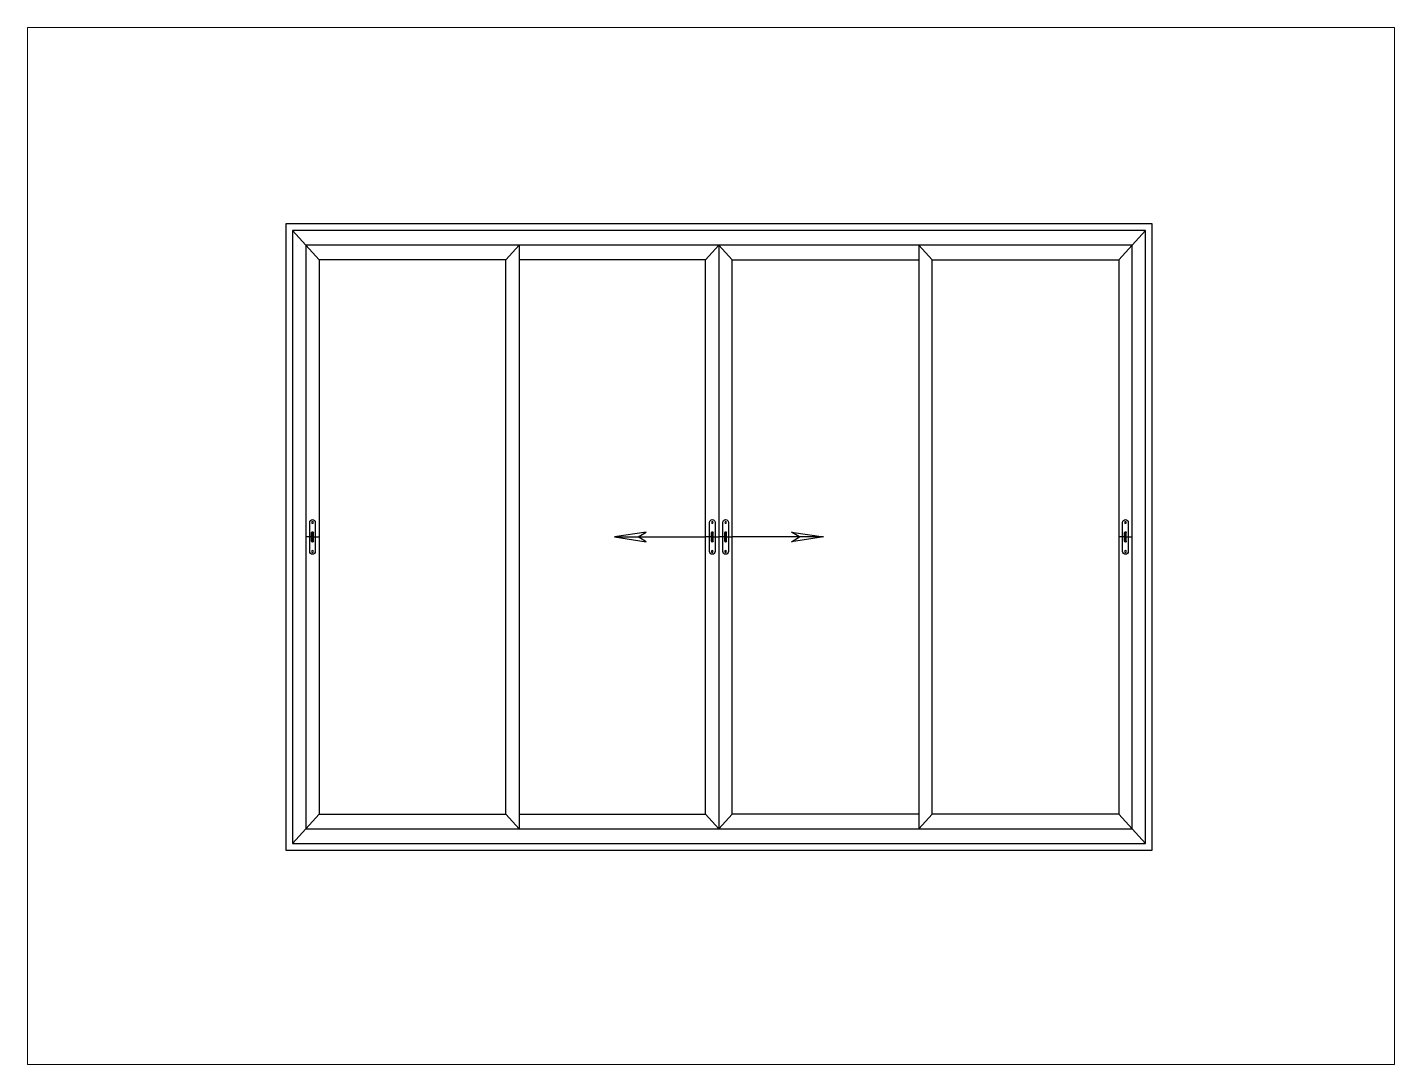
# Paper-space layout 'Layout1' of a CAD drawing. Header units: millimetres. Extents: x 26 to 231, y 20 to 176.
# The model-space entities are those that its viewports show. They can reach past a viewport. Long polylines and large blocks are cut down to what shows.
import ezdxf

# ---------------------------------------------------------------- set-up
doc = ezdxf.new("R2010")
doc.units = ezdxf.units.MM
doc.linetypes.add('DASH', pattern=[0.35, 0.25, -0.1])
for name, color, linetype in [('Sunac_Gridline_Glass', 134, 'Continuous'), ('Sunac_Hardware', 13, 'Continuous'), ('Sunac_Wall', 2, 'DASH')]:
    doc.layers.add(name, color=color, linetype=linetype)

# ---------------------------------------------------------------- blocks, each defined once
blk = doc.blocks.new('GS')
at = {"layer": 'Sunac_Hardware', "ltscale": 0.05}
for p, q in [((-25, 0), (-50, 0)), ((-28.3, -16.3), (-28.3, 16.3)), ((-27.3, -16.3), (-27.3, 16.3)), ((-25, 0), (-25, 4.6)), ((-25, 0), (0, 0)), ((-25, 0), (-25, -4.6)), ((-22.7, -16.3), (-22.7, 16.3)), ((-21.7, -16.3), (-21.7, 16.3))]:
    blk.add_line(p, q, dxfattribs=at)
for points in [[(-35.5, 54.5), (-35.5, -54.5)], [(-14.5, -54.5), (-14.5, 54.5)]]:
    blk.add_lwpolyline(points, dxfattribs=at)
for centre, radius in [((-25, 54.5), 3.27), ((-25, -54.5), 3.56)]:
    blk.add_circle(centre, radius, dxfattribs=at)
for centre, radius, start, end in [((-25, 54.5), 10.5, 0, 180), ((-25, 16.3), 3.27, 0, 180), ((-25, 16.3), 2.27, 0, 180), ((-25, -16.3), 3.27, 180, 0), ((-25, -16.3), 2.27, 180, 0), ((-25, -54.5), 10.5, 180, 0)]:
    blk.add_arc(centre, radius, start, end, dxfattribs=at)
blk = doc.blocks.new('RCArray13')
at = {"layer": 'Sunac_Gridline_Glass'}
for points in [[(-222.6, 18), (-342.6, 0), (-222.6, -18.3), (-252.7, 0), (-222.6, 18)], [(-342.6, 0), (0, 0)]]:
    blk.add_lwpolyline(points, dxfattribs=at)
blk = doc.blocks.new('rcarray14')
at = {"layer": 'Sunac_Gridline_Glass'}
for points in [[(342.6, 0), (0, 0)], [(222.6, 18), (342.6, 0), (222.6, -18.3), (252.7, 0), (222.6, 18)]]:
    blk.add_lwpolyline(points, dxfattribs=at)

msp = doc.modelspace()

# ---------------------------------------------------------------- linework, layer by layer
at = {"layer": 'Sunac_Gridline_Glass', "ltscale": 500}
for p, q in [((125, 2215.3), (25, 2325)), ((3125, 2215.3), (3225, 2325)), ((825, 2215.3), (875, 2270.2)), ((875, 2270.2), (875, 79.8)), ((2375, 2270.2), (2375, 79.8)), ((2425, 2215.3), (2375, 2270.2)), ((25, 25), (125, 134.7)), ((825, 134.7), (875, 79.8)), ((2425, 134.7), (2375, 79.8)), ((75, 79.8), (25, 25))]:
    msp.add_line(p, q, dxfattribs=at)
at = {"layer": 'Sunac_Gridline_Glass'}
msp.add_line((3125, 134.7), (3225, 25), dxfattribs=at)
at = {"layer": 'Sunac_Gridline_Glass', "ltscale": 500}
for points in [[(3225, 2325), (25, 2325), (25, 25), (3225, 25)], [(3175, 2270.2), (75, 2270.2), (75, 79.8), (3175, 79.8)], [(825, 2215.3), (125, 2215.3), (125, 134.7), (825, 134.7)], [(1575, 2215.3), (875, 2215.3), (875, 134.7), (1575, 134.7)], [(1675, 2215.3), (2375, 2215.3), (2375, 134.7), (1675, 134.7)], [(2425, 2215.3), (3125, 2215.3), (3125, 134.7), (2425, 134.7)]]:
    msp.add_lwpolyline(points, close=True, dxfattribs=at)
at = {"layer": 'Sunac_Gridline_Glass'}
for points in [[(1625, 2270.2), (1575, 2215.3)], [(1625, 2270.2), (1675, 2215.3)], [(1625, 2270.2), (1625, 79.8)], [(1625, 79.8), (1575, 134.7)], [(1625, 79.8), (1675, 134.7)]]:
    msp.add_lwpolyline(points, dxfattribs=at)
at = {"layer": 'Sunac_Wall', "lineweight": -3, "ltscale": 500}
msp.add_lwpolyline([(3250, 2350), (0, 2350), (0, 0), (3250, 0)], close=True, dxfattribs=at)

# ---------------------------------------------------------------- block references
for name, p in [('RCArray13', (1575, 1175)), ('rcarray14', (1675, 1175))]:
    msp.add_blockref(name, p)
at = {"layer": 'Sunac_Hardware', "extrusion": (0, 0, -1), "zscale": -1}
for p in [(-75, 1175), (-1575, 1175), (-1625, 1175), (-3125, 1175)]:
    msp.add_blockref('GS', p, dxfattribs=at)

psp = doc.layouts.get("Layout1")

# ---------------------------------------------------------------- viewports
at = {"layer": '0', "view_target_point": (1625, 1175)}
psp.add_viewport(center=(128.5, 97.5), size=(205.6, 156), view_center_point=(-29.93, -34.01), view_height=3892.3176, dxfattribs=at)

doc.saveas('drawing.dxf')
